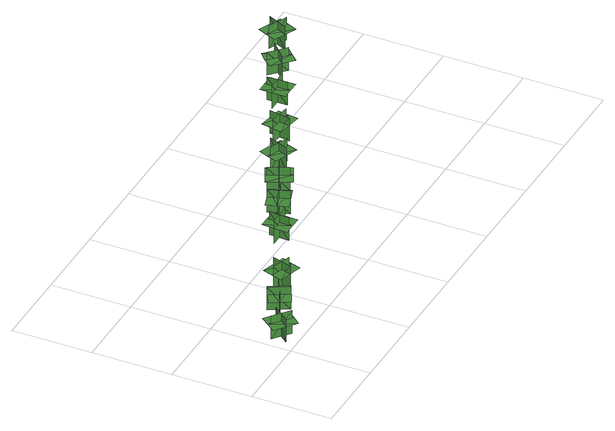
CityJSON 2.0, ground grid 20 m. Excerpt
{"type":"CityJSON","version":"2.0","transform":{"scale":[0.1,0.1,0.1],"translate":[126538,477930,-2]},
"CityObjects":{
"tree1":{"type":"SolitaryVegetationObject","geometry":[{"type":"MultiSurface","lod":"1","boundaries":[[[0,1,2]],[[0,2,3]],[[4,5,6]],[[4,6,7]],[[8,9,10]],[[8,10,11]],[[8,11,12]],[[8,12,13]]]}]},
"tree2":{"type":"SolitaryVegetationObject","geometry":[{"type":"MultiSurface","lod":"1","boundaries":[[[14,15,16]],[[14,16,17]],[[18,19,20]],[[18,20,21]],[[22,23,24]],[[22,24,25]],[[22,25,26]],[[22,26,27]]]}]},
"tree3":{"type":"SolitaryVegetationObject","geometry":[{"type":"MultiSurface","lod":"1","boundaries":[[[28,29,30]],[[28,30,31]],[[32,33,34]],[[32,34,35]],[[36,37,38]],[[36,38,39]],[[36,39,40]],[[36,40,41]]]}]},
"tree4":{"type":"SolitaryVegetationObject","geometry":[{"type":"MultiSurface","lod":"1","boundaries":[[[42,43,44]],[[42,44,45]],[[46,47,48]],[[46,48,49]],[[50,51,52]],[[50,52,53]],[[50,53,54]],[[50,54,55]]]}]},
"tree5":{"type":"SolitaryVegetationObject","geometry":[{"type":"MultiSurface","lod":"1","boundaries":[[[56,57,58]],[[56,58,59]],[[60,61,62]],[[60,62,63]],[[64,65,66]],[[64,66,67]],[[64,67,68]],[[64,68,69]]]}]},
"tree6":{"type":"SolitaryVegetationObject","geometry":[{"type":"MultiSurface","lod":"1","boundaries":[[[70,71,72]],[[70,72,73]],[[74,75,76]],[[74,76,77]],[[78,79,80]],[[78,80,81]],[[78,81,82]],[[78,82,83]]]}]},
"tree7":{"type":"SolitaryVegetationObject","geometry":[{"type":"MultiSurface","lod":"1","boundaries":[[[84,85,86]],[[84,86,87]],[[88,89,90]],[[88,90,91]],[[92,93,94]],[[92,94,95]],[[92,95,96]],[[92,96,97]]]}]},
"tree8":{"type":"SolitaryVegetationObject","geometry":[{"type":"MultiSurface","lod":"1","boundaries":[[[98,99,100]],[[98,100,101]],[[102,103,104]],[[102,104,105]],[[106,107,108]],[[106,108,109]],[[106,109,110]],[[106,110,111]]]}]},
"tree9":{"type":"SolitaryVegetationObject","geometry":[{"type":"MultiSurface","lod":"1","boundaries":[[[112,113,114]],[[112,114,115]],[[116,117,118]],[[116,118,119]],[[120,121,122]],[[120,122,123]],[[120,123,124]],[[120,124,125]]]}]},
"tree10":{"type":"SolitaryVegetationObject","geometry":[{"type":"MultiSurface","lod":"1","boundaries":[[[126,127,128]],[[126,128,129]],[[130,131,132]],[[130,132,133]],[[134,135,136]],[[134,136,137]],[[134,137,138]],[[134,138,139]]]}]},
"tree11":{"type":"SolitaryVegetationObject","geometry":[{"type":"MultiSurface","lod":"1","boundaries":[[[140,141,142]],[[140,142,143]],[[144,145,146]],[[144,146,147]],[[148,149,150]],[[148,150,151]],[[148,151,152]],[[148,152,153]]]}]}
},
"vertices":[
[28,25,2],[28,25,64],[61,66,64],[61,66,2],[25,61,2],[25,61,64],[65,28,64],[65,28,2],[19,66,44],[2,45,44],[52,5,44],[69,25,44],[85,46,44],[35,87,44],
[150,72,2],[150,72,64],[124,119,64],[124,119,2],[115,83,2],[115,83,64],[161,108,64],[161,108,2],[109,79,44],[121,56,44],[178,86,44],[165,110,44],[152,133,44],[96,102,44],
[236,158,2],[236,158,64],[220,107,64],[220,107,2],[252,126,2],[252,126,64],[203,141,64],[203,141,2],[259,123,44],[267,149,44],[206,168,44],[198,143,44],[190,117,44],[251,98,44],
[412,214,8],[412,214,70],[358,216,70],[358,216,8],[384,190,8],[384,190,70],[387,241,70],[387,241,8],[384,182,50],[411,181,50],[414,245,50],[387,246,50],[360,247,50],[357,183,50],
[487,237,3],[487,237,65],[470,288,65],[470,288,3],[455,254,3],[455,254,65],[504,270,65],[504,270,3],[448,251,45],[456,226,45],[517,247,45],[508,272,45],[500,297,45],[439,277,45],
[584,313,2],[584,313,64],[536,290,64],[536,290,2],[572,279,2],[572,279,64],[549,326,64],[549,326,2],[575,272,44],[599,284,44],[571,342,44],[547,330,44],[523,318,44],[551,260,44],
[638,320,2],[638,320,64],[657,370,64],[657,370,2],[624,353,2],[624,353,64],[672,335,64],[672,335,2],[616,356,44],[607,331,44],[667,308,44],[676,333,44],[686,358,44],[626,381,44],
[757,419,1],[757,419,63],[748,366,63],[748,366,1],[777,389,1],[777,389,63],[726,397,63],[726,397,1],[785,387,43],[790,414,43],[726,424,43],[722,398,43],[717,372,43],[781,361,43],
[899,457,2],[899,457,64],[845,457,64],[845,457,2],[873,432,2],[873,432,64],[872,483,64],[872,483,2],[873,424,44],[900,424,44],[899,488,44],[872,488,44],[846,488,44],[846,424,44],
[997,525,2],[997,525,64],[959,487,64],[959,487,2],[997,489,2],[997,489,64],[959,525,64],[959,525,2],[1002,483,44],[1021,503,44],[975,547,44],[956,528,44],[938,509,44],[984,464,44],
[1066,532,3],[1066,532,65],[1088,580,65],[1088,580,3],[1054,566,3],[1054,566,65],[1101,545,65],[1101,545,3],[1047,569,45],[1036,544,45],[1094,518,45],[1105,543,45],[1116,567,45],[1058,593,45]
]}
